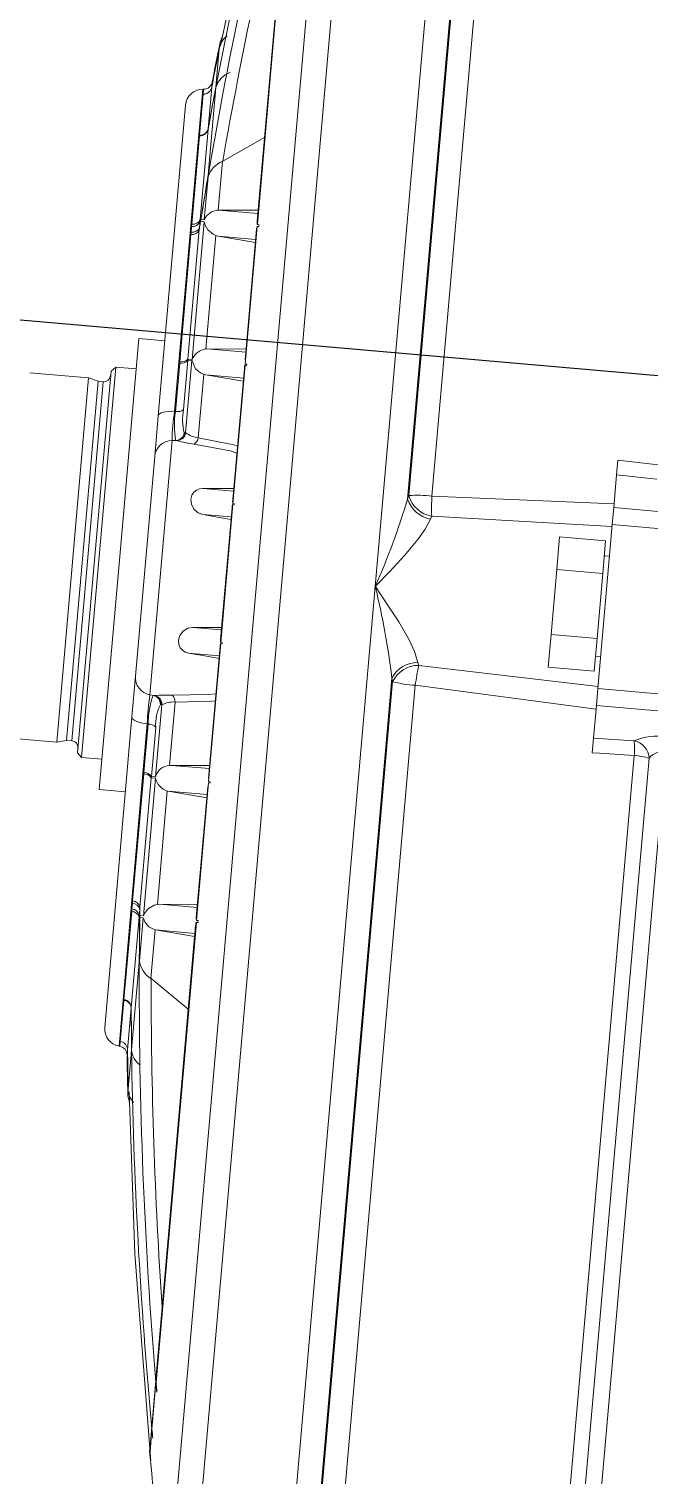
# Model space of a CAD drawing. Header units: inches. Extents: x 191440 to 383551, y 141411 to 284946.
# Drawn here: x 191674.195 to 191674.2954, y 141512.446 to 141512.6802 of the extents above; entities that cross this region are included whole.
import ezdxf

# ---------------------------------------------------------------- set-up
doc = ezdxf.new("R2010")
doc.units = ezdxf.units.IN
doc.header["$MEASUREMENT"] = 0
doc.layers.add('MOTOR', color=140, linetype='Continuous', lineweight=9)
doc.layers.add('Sanitary', color=6, linetype='Continuous')
doc.styles.add('ROMANS', font='romans', dxfattribs={"height": 1})
doc.dimstyles.new('osama', dxfattribs={"dimtxt": 50, "dimasz": 45, "dimexe": 0.18, "dimexo": 0.0625, "dimgap": 0.2, "dimtad": 0, "dimdec": 0, "dimzin": 0, "dimdsep": 46, "dimtxsty": 'ROMANS', "dimcen": 0, "dimse1": 1, "dimse2": 1, "dimclrd": 3, "dimclre": 3, "dimclrt": 5, "dimadec": 0, "dimazin": 0, "dimtfac": 0.6, "dimtdec": 0, "dimtmove": 2, "dimatfit": 3, "dimfxl": 1, "dimtolj": 1, "dimtzin": 0, "dimarcsym": 0})

msp = doc.modelspace()

# ---------------------------------------------------------------- linework, layer by layer
at = {"color": 6}
msp.add_line((191675.293957798, 141512.5367695037), (191671.4079882396, 141512.8767443805), dxfattribs=at)
msp.add_circle((191674.3114437442, 141512.576444506), 1.40625)
at = {"layer": 'MOTOR', "linetype": 'Continuous'}
for p, q in [((191674.2743540551, 141512.7658195529), (191674.2602433352, 141512.6045332859)), ((191674.2508634179, 141512.7612928929), (191674.2359829777, 141512.5912086827)), ((191674.2701807819, 141512.7625373352), (191674.2563132512, 141512.6040307349)), ((191674.2703792999, 141512.7630473275), (191674.2565159563, 141512.6045885846)), ((191674.265999713, 141512.7603671175), (191674.2510846752, 141512.5898874553)), ((191674.2465692304, 141512.7583396248), (191674.2319778242, 141512.5915590882)), ((191674.2383431128, 141512.7218822607), (191674.2319710696, 141512.6490494728)), ((191674.2385146316, 141512.7230079701), (191674.2319955322, 141512.6484943223)), ((191674.2252770466, 141512.670751604), (191674.2258212805, 141512.6769722268)), ((191674.2258220034, 141512.6769804887), (191674.225887315, 141512.6777270048)), ((191674.2231588642, 141512.6704201159), (191674.2185930394, 141512.6182324996)), ((191674.2232952438, 141512.6704201158), (191674.2231588642, 141512.6704201159)), ((191674.2232259585, 141512.6696281819), (191674.2232952438, 141512.6704201158)), ((191674.2246090384, 141512.6707499583), (191674.2240171981, 141512.6639851922)), ((191674.2240296197, 141512.6564934499), (191674.2252700565, 141512.670671707)), ((191674.2246103743, 141512.6707617963), (191674.2246084936, 141512.6707471309)), ((191674.2246803402, 141512.6715649412), (191674.2246098222, 141512.6707589159)), ((191674.2246098222, 141512.6707589159), (191674.2246103743, 141512.6707617963)), ((191674.2159480719, 141512.6175427485), (191674.2203489775, 141512.6678453291)), ((191674.2226435454, 141512.6629711694), (191674.2232249681, 141512.6696168609)), ((191674.2232249681, 141512.6696168609), (191674.2232259585, 141512.6696281819)), ((191674.2213826196, 141512.6485587216), (191674.2226338204, 141512.6628600125)), ((191674.2226338204, 141512.6628600125), (191674.2226435454, 141512.6629711694)), ((191674.2240093103, 141512.6638950338), (191674.2227328219, 141512.6493047044)), ((191674.2240221881, 141512.6640113314), (191674.2240044268, 141512.6638705857)), ((191674.2331547587, 141512.6625791014), (191674.2263804231, 141512.6587464512)), ((191674.2263216036, 141512.658713194), (191674.2256338579, 141512.650852225)), ((191674.2263804231, 141512.6587464512), (191674.2263216036, 141512.658713194)), ((191674.2233956128, 141512.6492467178), (191674.2240058625, 141512.6562219042)), ((191674.2214182466, 141512.6266453192), (191674.2233687931, 141512.648940167)), ((191674.2227038968, 141512.6489740899), (191674.2226197645, 141512.6480124532)), ((191674.2227232044, 141512.6492847774), (191674.2227134664, 141512.6489975007)), ((191674.2227134664, 141512.6489975007), (191674.2227791952, 141512.6489917501)), ((191674.2228284898, 141512.6492963346), (191674.2227328219, 141512.6493047044)), ((191674.2228016701, 141512.6489897838), (191674.2233687931, 141512.648940167)), ((191674.2233956128, 141512.6492467178), (191674.2228509654, 141512.6492943683)), ((191674.225689798, 141512.6508525703), (191674.2256338579, 141512.650852225)), ((191674.2321255678, 141512.6508153955), (191674.225689798, 141512.6508525703)), ((191674.2320799086, 141512.6502935081), (191674.225689798, 141512.6508525703)), ((191674.2194352655, 141512.626300362), (191674.2212344569, 141512.6468652143)), ((191674.2225901584, 141512.6476740534), (191674.2207554557, 141512.6267033061)), ((191674.2212344569, 141512.6468652143), (191674.221269324, 141512.6472637472)), ((191674.221269324, 141512.6472637472), (191674.2213485697, 141512.6481695292)), ((191674.2213485697, 141512.6481695292), (191674.2213826196, 141512.6485587216)), ((191674.2226341733, 141512.6480911764), (191674.2225763591, 141512.6476063272)), ((191674.2252723691, 141512.6467203891), (191674.2236664662, 141512.6283648351)), ((191674.2252723691, 141512.6467203891), (191674.2256525845, 141512.6466248961)), ((191674.2317125619, 141512.6460947168), (191674.2256525845, 141512.6466248961)), ((191674.2256525845, 141512.6466248961), (191674.2316698468, 141512.6456064809)), ((191674.2318583129, 141512.6477606574), (191674.2299989664, 141512.626508231)), ((191674.2319687125, 141512.6481877716), (191674.230018166, 141512.6258929237)), ((191674.2319687125, 141512.6481877716), (191674.2322186082, 141512.6481659085)), ((191674.2322675088, 141512.6484705275), (191674.2319955322, 141512.6484943223)), ((191674.2127948302, 141512.6300455087), (191674.2095989982, 141512.5935169817)), ((191674.2170096603, 141512.6296767589), (191674.2127948302, 141512.6300455087)), ((191674.2237926684, 141512.6283673932), (191674.2236664662, 141512.6283648351)), ((191674.2301582034, 141512.6283283174), (191674.2237926684, 141512.6283673932)), ((191674.2301132427, 141512.6278144146), (191674.2237926684, 141512.6283673932)), ((191674.2090630052, 141512.625417061), (191674.2035317576, 141512.5621946105)), ((191674.2090630052, 141512.625417061), (191674.2082990752, 141512.6247760477)), ((191674.2123646221, 141512.625128207), (191674.2090630052, 141512.625417061)), ((191674.2187293612, 141512.6182318393), (191674.219414804, 141512.6260664861)), ((191674.219414804, 141512.6260664861), (191674.2194352655, 141512.626300362)), ((191674.220738858, 141512.6265135927), (191674.2200404457, 141512.6185307047)), ((191674.2203780125, 141512.6147553889), (191674.2214021272, 141512.6264610735)), ((191674.2207522882, 141512.6266984713), (191674.2207420189, 141512.6265188252)), ((191674.2207420189, 141512.6265188252), (191674.2214021272, 141512.6264610733)), ((191674.2214182467, 141512.6266453194), (191674.2207554557, 141512.6267033061)), ((191674.2300020466, 141512.625708678), (191674.2280407831, 141512.6032913334)), ((191674.2300020466, 141512.6257086778), (191674.2302519423, 141512.6256868147)), ((191674.2302759975, 141512.6258703666), (191674.2300181661, 141512.6258929239)), ((191674.2046638003, 141512.6236783958), (191674.1951715879, 141512.6245088568)), ((191674.2046638003, 141512.6236783958), (191674.1995013024, 141512.5646707754)), ((191674.2061999213, 141512.6231192936), (191674.2011111734, 141512.564954639)), ((191674.2070153289, 141512.6230479546), (191674.201926581, 141512.5648833001)), ((191674.2082990752, 141512.6247760477), (191674.2028907441, 141512.5629585405)), ((191674.2061999213, 141512.6231192936), (191674.2046638003, 141512.6236783958)), ((191674.2070153289, 141512.6230479546), (191674.2061999213, 141512.6231192936)), ((191674.2233044774, 141512.6242272834), (191674.2224054814, 141512.6139517126)), ((191674.2233044774, 141512.6242272834), (191674.2236234029, 141512.624151272)), ((191674.2236234029, 141512.624151272), (191674.229702698, 141512.6231218669)), ((191674.2297458961, 141512.6236156233), (191674.2236234029, 141512.624151272)), ((191674.229880476, 141512.6251538791), (191674.2280287213, 141512.603988226)), ((191674.2153708545, 141512.6109451236), (191674.2159480719, 141512.6175427485)), ((191674.2185930394, 141512.6182324996), (191674.2187293612, 141512.6182318393)), ((191674.2201311924, 141512.6147680029), (191674.2202993823, 141512.6147680029)), ((191674.2202993823, 141512.6147680029), (191674.2203780125, 141512.6147553889)), ((191674.2181807412, 141512.6135199104), (191674.2145768932, 141512.5723277385)), ((191674.2189063204, 141512.6135199104), (191674.2181807412, 141512.6135199104)), ((191674.2189851638, 141512.613508075), (191674.2189063204, 141512.6135199104)), ((191674.212256802, 141512.5753513401), (191674.2153708545, 141512.6109451236)), ((191674.2901426815, 141512.6079719123), (191674.2903484058, 141512.6103233518)), ((191674.2896767305, 141512.6026460683), (191674.2901426815, 141512.6079719123)), ((191674.2966644725, 141512.6072398808), (191674.2901426815, 141512.6079719123)), ((191674.2281465769, 141512.6053353211), (191674.2231610376, 141512.6057714992)), ((191674.2563132512, 141512.6040307349), (191674.2565159563, 141512.6045885846)), ((191674.2602433352, 141512.6045332859), (191674.2897288827, 141512.6032421709)), ((191674.2279080605, 141512.6026090664), (191674.2260416557, 141512.5812759619)), ((191674.2280353807, 141512.6032295845), (191674.2260687149, 141512.580750491)), ((191674.2280353807, 141512.6032295845), (191674.2282852765, 141512.6032077215)), ((191674.2282915799, 141512.6032693916), (191674.2280407831, 141512.6032913334)), ((191674.2282852765, 141512.6032077215), (191674.2282915799, 141512.6032693916)), ((191674.2894392739, 141512.5999319262), (191674.2896767305, 141512.6026460683)), ((191674.2896767305, 141512.6026460683), (191674.3163706541, 141512.6003106526)), ((191674.2277792302, 141512.6011365298), (191674.2231446905, 141512.6015419995)), ((191674.2602153305, 141512.6012530082), (191674.2600225674, 141512.6008087933)), ((191674.2894098862, 141512.5995960238), (191674.2602153305, 141512.6012530082)), ((191674.2871123772, 141512.5733353764), (191674.2894392739, 141512.5999319262)), ((191674.3161331974, 141512.5975965105), (191674.2894392739, 141512.5999319262)), ((191674.2804479385, 141512.592631298), (191674.2809092171, 141512.5979037367)), ((191674.2809092171, 141512.5979037367), (191674.2883554168, 141512.5972522786)), ((191674.2878941381, 141512.59197984), (191674.2883554168, 141512.5972522786)), ((191674.2889887419, 141512.5947823227), (191674.2881457759, 141512.5948560726)), ((191674.2095989982, 141512.5935169817), (191674.2064031662, 141512.5569884547)), ((191674.2795253812, 141512.5820864206), (191674.2804479385, 141512.592631298)), ((191674.2804479385, 141512.592631298), (191674.2878941381, 141512.59197984)), ((191674.2319778242, 141512.5915590882), (191674.2173864179, 141512.4247785516)), ((191674.2359829777, 141512.5912086827), (191674.2211025374, 141512.4211244723)), ((191674.2869715809, 141512.5814349625), (191674.2878941381, 141512.59197984)), ((191674.2510846752, 141512.5898874553), (191674.2361696374, 141512.4194077931)), ((191674.226179911, 141512.5828562276), (191674.2215453713, 141512.5832616973)), ((191674.2790641026, 141512.5768139818), (191674.2795253812, 141512.5820864206)), ((191674.2795253812, 141512.5820864206), (191674.2869715809, 141512.5814349625)), ((191674.2865103023, 141512.5761625238), (191674.2869715809, 141512.5814349625)), ((191674.2258125644, 141512.5786574363), (191674.2208270251, 141512.5790936144)), ((191674.2259423482, 141512.5801408725), (191674.2240782723, 141512.5588343866)), ((191674.2260633126, 141512.580688742), (191674.2241020491, 141512.5582713977)), ((191674.2263141094, 141512.5806668001), (191674.2260633126, 141512.580688742)), ((191674.2260687149, 141512.580750491), (191674.2263186106, 141512.5807286279)), ((191674.2263141094, 141512.5806668001), (191674.2263186106, 141512.5807286279)), ((191674.2867199431, 141512.5785587298), (191674.2875629092, 141512.5784849799)), ((191674.2579903102, 141512.5775799883), (191674.2581030078, 141512.577109049)), ((191674.2581030078, 141512.577109049), (191674.2871417649, 141512.5736712787)), ((191674.2790641026, 141512.5768139818), (191674.2865103023, 141512.5761625238)), ((191674.2116795846, 141512.5687537153), (191674.212256802, 141512.5753513401)), ((191674.2537778627, 141512.5750511112), (191674.2399103321, 141512.4165445108)), ((191674.2538806186, 141512.574466537), (191674.2400172749, 141512.4160077941)), ((191674.2575609727, 141512.5738737431), (191674.2434502528, 141512.4125874762)), ((191674.2538806186, 141512.574466537), (191674.2537778627, 141512.5750511112)), ((191674.2868227684, 141512.5700251316), (191674.2575609727, 141512.5738737431)), ((191674.2152914492, 141512.572201743), (191674.2145768932, 141512.5723277385)), ((191674.2152914492, 141512.572201743), (191674.2153711499, 141512.5721997076)), ((191674.2868749206, 141512.5706212342), (191674.2871123772, 141512.5733353764)), ((191674.2871123772, 141512.5733353764), (191674.3138063008, 141512.5709999606)), ((191674.2155021297, 141512.5590237931), (191674.2165262444, 141512.5707294775)), ((191674.2164466183, 141512.5707307091), (191674.2162809836, 141512.570759915)), ((191674.2165262444, 141512.5707294775), (191674.2164466183, 141512.5707307091)), ((191674.2186624684, 141512.5711688779), (191674.2177634724, 141512.560893307)), ((191674.2864089696, 141512.5652953902), (191674.2868749206, 141512.5706212342)), ((191674.3135688441, 141512.5682858185), (191674.2868749206, 141512.5706212342)), ((191674.2072786791, 141512.5184511347), (191674.2116795846, 141512.5687537153)), ((191674.214164595, 141512.5676151493), (191674.2095987702, 141512.515427533)), ((191674.2136135177, 141512.5597574807), (191674.2142989605, 141512.5675921275)), ((191674.2142989605, 141512.5675921275), (191674.214164595, 141512.5676151493)), ((191674.2155382293, 141512.567070135), (191674.2148398171, 141512.5590872471)), ((191674.1900090901, 141512.5655012364), (191674.1995013024, 141512.5646707754)), ((191674.1995013024, 141512.5646707754), (191674.2011111734, 141512.564954639)), ((191674.2011111734, 141512.564954639), (191674.201926581, 141512.5648833001)), ((191674.2862032453, 141512.5629439506), (191674.2864089696, 141512.5652953902)), ((191674.2864089696, 141512.5652953902), (191674.2929587959, 141512.5648838034)), ((191674.2028907441, 141512.5629585405), (191674.2035317576, 141512.5621946105)), ((191674.2035317576, 141512.5621946105), (191674.2068333744, 141512.5619057564)), ((191674.2794045653, 141512.4071376179), (191674.2929981682, 141512.5625132103)), ((191674.2953991288, 141512.5620513244), (191674.2816611287, 141512.4050252653)), ((191674.2981074604, 141512.5631292487), (191674.2840708776, 141512.4026903727)), ((191674.2135930562, 141512.5595236048), (191674.2136135177, 141512.5597574807)), ((191674.2177634724, 141512.560893307), (191674.218090752, 141512.5609127828)), ((191674.218090752, 141512.5609127828), (191674.2242564433, 141512.5608708905)), ((191674.2242132452, 141512.560377134), (191674.218090752, 141512.5609127828)), ((191674.2117938648, 141512.5389587525), (191674.2135930562, 141512.5595236048)), ((191674.2148232193, 141512.5588975337), (191674.2129885167, 141512.5379267864)), ((191674.2135354638, 141512.5365446994), (191674.2154860102, 141512.558839547)), ((191674.2148420214, 141512.5590815451), (191674.2148209395, 141512.558902845)), ((191674.2154860102, 141512.558839547), (191674.2148232193, 141512.5588975337)), ((191674.2148420214, 141512.5590815451), (191674.2155021297, 141512.5590237931)), ((191674.223955547, 141512.5574316304), (191674.2221034106, 141512.5362616151)), ((191674.2240859296, 141512.5580871516), (191674.2221353832, 141512.535792304)), ((191674.224343761, 141512.5580645942), (191674.2240859296, 141512.5580871516)), ((191674.2241020491, 141512.5582713977), (191674.2243519448, 141512.5582495347)), ((191674.2064031662, 141512.5569884547), (191674.2106179963, 141512.5566197049)), ((191674.2174014835, 141512.5567557554), (191674.2157955806, 141512.5384002013)), ((191674.2175253242, 141512.5567313214), (191674.2174014835, 141512.5567557554)), ((191674.2238009378, 141512.5556644399), (191674.2175253242, 141512.5567313214)), ((191674.2238458985, 141512.5561783428), (191674.2175253242, 141512.5567313214)), ((191674.2117589977, 141512.5385602196), (191674.2117938648, 141512.5389587525)), ((191674.2103945012, 141512.5229639543), (191674.2116457021, 141512.5372652451)), ((191674.2128458532, 141512.5362961353), (191674.2115693648, 141512.521705806)), ((191674.2116457021, 141512.5372652451), (191674.211679752, 141512.5376544376)), ((191674.211679752, 141512.5376544376), (191674.2117589977, 141512.5385602196)), ((191674.2128801372, 141512.5366020331), (191674.2128398422, 141512.5363174297)), ((191674.2129415212, 141512.5362877655), (191674.2128458532, 141512.5362961353)), ((191674.2129589105, 141512.5375883865), (191674.2128747782, 141512.5366267499)), ((191674.2128801372, 141512.5366020331), (191674.2129458659, 141512.5365962825)), ((191674.2129866875, 141512.5379958799), (191674.2129594303, 141512.5375083573)), ((191674.2135086441, 141512.5362381487), (191674.2129639967, 141512.5362857991)), ((191674.2129683409, 141512.5365943162), (191674.2135354638, 141512.5365446994)), ((191674.2157955806, 141512.5384002013), (191674.2161866019, 141512.5384282199)), ((191674.2161866019, 141512.5384282199), (191674.2222892944, 141512.5383862765)), ((191674.2222465793, 141512.5378980405), (191674.2161866019, 141512.5384282199)), ((191674.2128983944, 141512.5292629622), (191674.2135086441, 141512.5362381487)), ((191674.2154340919, 141512.5342683655), (191674.2147463462, 141512.5264073964)), ((191674.2154891221, 141512.5342583115), (191674.2154340919, 141512.5342683655)), ((191674.2218335735, 141512.5331773619), (191674.2154891221, 141512.5342583115)), ((191674.2218792327, 141512.5336992492), (191674.2154891221, 141512.5342583115)), ((191674.2221085635, 141512.5354857532), (191674.215589464, 141512.4609721054)), ((191674.221990337, 141512.5349691776), (191674.21561166, 141512.4620605655)), ((191674.2223805401, 141512.5354619584), (191674.2221085635, 141512.5354857532)), ((191674.2221353832, 141512.535792304), (191674.2223852789, 141512.5357704409)), ((191674.2116342004, 141512.5148131593), (191674.2128746372, 141512.5289914165)), ((191674.2147984971, 141512.5263644306), (191674.2147463462, 141512.5264073964)), ((191674.2208043826, 141512.521413656), (191674.2147984971, 141512.5263644306)), ((191674.2098033536, 141512.5162071059), (191674.2103847763, 141512.5228527973)), ((191674.2103847763, 141512.5228527973), (191674.2103945012, 141512.5229639543)), ((191674.2115614769, 141512.5216156476), (191674.2109696366, 141512.5148508815)), ((191674.2115688008, 141512.5217307307), (191674.2115618521, 141512.521589039)), ((191674.2095987702, 141512.515427533), (191674.2097330779, 141512.5154038509)), ((191674.2097330779, 141512.5154038509), (191674.2098023632, 141512.5161957849)), ((191674.2098023632, 141512.5161957849), (191674.2098033536, 141512.5162071059)), ((191674.2109688529, 141512.5148419239), (191674.2108983348, 141512.5140358985)), ((191674.2109688964, 141512.5148389914), (191674.2109688529, 141512.5148419239)), ((191674.210969591, 141512.5148537605), (191674.2109688964, 141512.5148389914)), ((191674.2109696366, 141512.5148508815), (191674.210969591, 141512.5148537605)), ((191674.2110829764, 141512.5085126396), (191674.2116272104, 141512.5147332625)), ((191674.2110169418, 141512.5077578616), (191674.2110822535, 141512.5085043776)), ((191674.2155779346, 141512.4608403237), (191674.2149264135, 141512.4533934032)), ((191674.2155422357, 141512.4612670427), (191674.2149383835, 141512.4543649805)), ((191674.2157019423, 141512.4593795541), (191674.2157243606, 141512.4593814787)), ((191674.2148847896, 141512.4537523992), (191674.214607806, 141512.450586462)), ((191674.2149224818, 141512.4533484636), (191674.2146081229, 141512.449755325)), ((191674.2150532242, 141512.4519646716), (191674.2150612879, 141512.4519654407)), ((191674.2146076949, 141512.4497504323), (191674.2145689046, 141512.4493070578)), ((191674.214741423, 141512.4484007684), (191674.2147423314, 141512.4484007722))]:
    msp.add_line(p, q, dxfattribs=at)
at = {"layer": 'MOTOR', "linetype": 'Continuous', "flags": 128}
for points in [[(191674.2394000787, 141512.7337440092), (191674.2314939482, 141512.7031106869), (191674.2260388472, 141512.6774411299)], [(191674.2240044268, 141512.6638705857), (191674.2240082241, 141512.6638891677), (191674.2240093103, 141512.6638950339)], [(191674.2240171981, 141512.6639851922), (191674.2240210058, 141512.6640048861), (191674.2240221881, 141512.6640113313)], [(191674.2227791952, 141512.6489917501), (191674.2228077387, 141512.6491363894), (191674.2228095192, 141512.649143958)], [(191674.2228095192, 141512.649143958), (191674.2228088591, 141512.64913625), (191674.2228016701, 141512.6489897838)], [(191674.2228095192, 141512.649143958), (191674.2228102075, 141512.6491516615), (191674.2228284898, 141512.6492963346)], [(191674.2228509654, 141512.6492943683), (191674.2228113276, 141512.6491515221), (191674.2228095192, 141512.649143958)], [(191674.2252723691, 141512.6467203891), (191674.2248105691, 141512.6469255894), (191674.2239843297, 141512.647619563), (191674.2235273627, 141512.6484034523), (191674.2234056189, 141512.6488161713), (191674.2233779698, 141512.6489280532), (191674.2233687931, 141512.648940167)], [(191674.2233956128, 141512.6492467178), (191674.2234117512, 141512.649265747), (191674.2234514328, 141512.649356347), (191674.2237523621, 141512.6498918643), (191674.2245417161, 141512.6505688011), (191674.2254799755, 141512.6508445345), (191674.2256338579, 141512.650852225)], [(191674.2319831717, 141512.6489896303), (191674.2319625006, 141512.6489466455), (191674.2319541604, 141512.6486765792), (191674.2319715817, 141512.6485356227), (191674.2319924095, 141512.6484950804), (191674.2319955322, 141512.6484943223)], [(191674.2319687125, 141512.6481877716), (191674.2319598409, 141512.6481848637), (191674.2319346979, 141512.6481432315), (191674.2318703268, 141512.6478704579), (191674.231888872, 141512.6477258956)], [(191674.2322186082, 141512.6481659085), (191674.2322375814, 141512.6483191095), (191674.2322675088, 141512.6484705275)], [(191674.2207420189, 141512.6265188252), (191674.2207397347, 141512.6265159613), (191674.220738858, 141512.6265135927)], [(191674.2207554557, 141512.6267033061), (191674.220753175, 141512.6267005962), (191674.2207522882, 141512.6266984713)], [(191674.2233044774, 141512.6242272834), (191674.2227615227, 141512.6244653595), (191674.2219788733, 141512.6251385759), (191674.2214115763, 141512.6264389236), (191674.2214028066, 141512.6264609088), (191674.2214021272, 141512.6264610735)], [(191674.2300020466, 141512.625708678), (191674.2299970617, 141512.6257072134), (191674.2299825395, 141512.6256860161), (191674.2299324143, 141512.6255235005), (191674.2299152341, 141512.6251021029)], [(191674.2300809194, 141512.6264597382), (191674.2299985653, 141512.625936696), (191674.2300116022, 141512.6258973984), (191674.230018166, 141512.6258929237)], [(191674.2302519423, 141512.625686815), (191674.2302619946, 141512.6257788525), (191674.2302759974, 141512.6258703664)], [(191674.2185930394, 141512.6182324996), (191674.2180784607, 141512.6182468668), (191674.217587182, 141512.6182286602), (191674.2171360494, 141512.6181785041), (191674.2167405319, 141512.6180981182), (191674.2164141921, 141512.6179902591), (191674.2161682201, 141512.6178586252), (191674.2160110502, 141512.6177077302), (191674.2159480719, 141512.6175427485)], [(191674.2224054814, 141512.6139517126), (191674.2281717464, 141512.61280838), (191674.2287828036, 141512.6126074257)], [(191674.228683951, 141512.6114775359), (191674.2275599992, 141512.6118308155), (191674.2217322489, 141512.6129370658)], [(191674.2903484058, 141512.6103233518), (191674.2959315167, 141512.6096997856), (191674.2971148958, 141512.6095676223)], [(191674.2231610376, 141512.6057714992), (191674.2226116815, 141512.6056979058), (191674.2221215963, 141512.6054851621), (191674.2217225766, 141512.605155676), (191674.2214019518, 141512.6046723593), (191674.2212261284, 141512.6040100635), (191674.2213043947, 141512.6032056173), (191674.2217127839, 141512.602408039), (191674.2223940261, 141512.6018157627), (191674.2231446905, 141512.6015419995)], [(191674.2281843963, 141512.6057675987), (191674.2279428551, 141512.6057677872), (191674.2255519349, 141512.6057696465), (191674.2231610376, 141512.6057714992)], [(191674.2231446905, 141512.6015419995), (191674.2255238229, 141512.6011271872), (191674.2277445363, 141512.600739976)], [(191674.2600225674, 141512.6008087933), (191674.2591414308, 141512.5991572084), (191674.257964424, 141512.597481863), (191674.2558121039, 141512.5948952587), (191674.2534271237, 141512.592317318), (191674.2511051901, 141512.5899085815), (191674.2510846752, 141512.5898874553)], [(191674.2510846752, 141512.5898874553), (191674.2511012099, 141512.5898630876), (191674.2529695954, 141512.5870877457), (191674.2548706877, 141512.5841348223), (191674.2565411501, 141512.5812137678), (191674.2574093549, 141512.5793594896), (191674.2579903102, 141512.5775799883)], [(191674.2208270251, 141512.5790936144), (191674.2202987943, 141512.5792614845), (191674.2198530972, 141512.5795560986), (191674.2195173542, 141512.5799498681), (191674.2192855274, 141512.5804815181), (191674.2192273816, 141512.5811642834), (191674.2194441496, 141512.5819429176), (191674.2199848323, 141512.5826574628), (191674.2207585727, 141512.5831224446), (191674.2215453713, 141512.5832616973)], [(191674.2215453713, 141512.5832616973), (191674.2239603907, 141512.5832570756), (191674.226214605, 141512.5832527814)], [(191674.225774745, 141512.5782251586), (191674.2255368406, 141512.5782669162), (191674.223181921, 141512.5786802642), (191674.2208270251, 141512.5790936144)], [(191674.2181756553, 141512.5722850155), (191674.224046292, 141512.5723583632), (191674.2252754569, 141512.5725182696)], [(191674.2251760059, 141512.5713815394), (191674.2246036405, 141512.5712986073), (191674.2186624684, 141512.5711688779)], [(191674.2116795846, 141512.5687537153), (191674.2117129573, 141512.5685803039), (191674.2118415368, 141512.5684044091), (191674.212060914, 141512.5682320625), (191674.2123635664, 141512.5680691736), (191674.2127391162, 141512.5679213282), (191674.2131746857, 141512.5677935956), (191674.2136553391, 141512.567690356), (191674.214164595, 141512.5676151493)], [(191674.2929981682, 141512.5625132103), (191674.2873915923, 141512.5628686244), (191674.2862032453, 141512.5629439506)], [(191674.2148209395, 141512.558902845), (191674.2148226721, 141512.5588978279), (191674.2148232193, 141512.5588975339)], [(191674.2148398171, 141512.5590872471), (191674.214841431, 141512.5590818668), (191674.2148420213, 141512.5590815449)], [(191674.2240486586, 141512.5574829456), (191674.2240590257, 141512.5580474481), (191674.2240786886, 141512.5580838849), (191674.2240859296, 141512.5580871516)], [(191674.2241020491, 141512.5582713977), (191674.2240973942, 141512.5582737055), (191674.2240867736, 141512.5582971024), (191674.2240656304, 141512.5584658532), (191674.2241220607, 141512.5588851294)], [(191674.224343761, 141512.5580645944), (191674.2243458622, 141512.5581571496), (191674.2243519448, 141512.5582495344)], [(191674.2129492987, 141512.5364411213), (191674.2129486387, 141512.5364334153), (191674.2129415212, 141512.5362877655)], [(191674.2129458659, 141512.5365962825), (191674.2129488594, 141512.5364488841), (191674.2129492987, 141512.5364411213)], [(191674.2129492987, 141512.5364411213), (191674.2129499871, 141512.5364488268), (191674.2129683409, 141512.5365943162)], [(191674.2129639967, 141512.5362857991), (191674.2129497661, 141512.5364333581), (191674.2129492987, 141512.5364411213)], [(191674.2157955806, 141512.5384002013), (191674.2152873846, 141512.5382720359), (191674.2143469836, 141512.5377175281), (191674.2138184965, 141512.5371005496), (191674.2136008943, 141512.5366786759), (191674.2135490077, 141512.5365591105), (191674.2135354638, 141512.5365446994)], [(191674.2221353832, 141512.535792304), (191674.2221271514, 141512.5357967081), (191674.2221096197, 141512.5358420739), (191674.2220935932, 141512.5361218814), (191674.2221554958, 141512.5363205019)], [(191674.2135086441, 141512.5362381487), (191674.2135212329, 141512.5362166061), (191674.2135445792, 141512.5361204918), (191674.2137479451, 141512.5355408544), (191674.2144077581, 141512.534737132), (191674.2152838827, 141512.5343026606), (191674.2154340919, 141512.5342683655)], [(191674.2220424616, 141512.5350104257), (191674.2220366506, 141512.5353155158), (191674.2220781446, 141512.5354499955), (191674.2221055866, 141512.5354855956), (191674.2221085635, 141512.5354857532)], [(191674.2223805401, 141512.5354619584), (191674.2223773608, 141512.5356162727), (191674.2223852789, 141512.5357704409)], [(191674.2115618521, 141512.521589039), (191674.2115616142, 141512.5216095643), (191674.2115614769, 141512.5216156476)], [(191674.2115693648, 141512.521705806), (191674.2115690166, 141512.5217251851), (191674.2115688008, 141512.5217307307)], [(191674.2112158136, 141512.5080130802), (191674.2121305675, 141512.481786233), (191674.2145971655, 141512.4502454145)]]:
    msp.add_lwpolyline(points, dxfattribs=at)
at = {"layer": 'MOTOR', "linetype": 'Continuous'}
for centre, radius, start, end in [((191674.9864833959, 141512.5255484041), 0.7749316586863358, 164.6620528786638, 169.2003396254366), ((191674.9864833959, 141512.5255484041), 0.7736164204269919, 165.2127290608247, 170.2549981247019), ((191674.9864833959, 141512.5255484041), 0.7716853303499077, 166.1052187940689, 170.0605881050102), ((191674.9864833959, 141512.5255484041), 0.7755875372561485, 168.7413981144019, 169.2097058096933), ((191674.9864833959, 141512.5255484041), 0.7755884414265066, 168.7407891758756, 169.2088282143435), ((191674.9864833959, 141512.5255484041), 0.775670500167051, 168.685766239745, 169.1495845102181), ((191674.2291111599, 141512.676385044), 0.003341869274245499, 127.0650508175127, 169.8803193095766), ((191674.2298786457, 141512.6762566962), 0.004120706623757394, 154.2241557243162, 169.8836481248376), ((191674.2300360209, 141512.6768969398), 0.004230930000911529, 151.9532041938818, 168.685766239745), ((191674.2288461587, 141512.6696304337), 0.00372461502495976, 109.819501273112, 163.7657344109122), ((191674.2231588642, 141512.6675994958), 0.002820620000607457, 89.99999996967186, 174.9999999999193), ((191674.223230021, 141512.6710225743), 0.00140572249157906, 269.7940470751669, 348.7001060664547), ((191674.2232336616, 141512.6710309512), 0.001402790416932868, 269.6853712380952, 348.818102522141), ((191674.2232952438, 141512.6718304259), 0.001410310000304208, 269.9999999696719, 349.1495845102181), ((191674.9864833959, 141512.5255484041), 0.7749235583451437, 169.2062393309375, 169.7158874146392), ((191674.9864833959, 141512.5255484041), 0.774931658696055, 169.2003396254366, 169.7072569021622), ((191674.222679245, 141512.6642331449), 0.001373883561714099, 268.1052910381281, 344.6987726545323), ((191674.222710739, 141512.6643175705), 0.00134807664135696, 267.1429606809707, 345.726109723085), ((191674.2277927159, 141512.6550238176), 0.003971859730577618, 111.7392857565984, 162.4436436035317), ((191674.9864833959, 141512.5255484041), 0.773616420427924, 170.2549981247019, 170.7954069456372), ((191674.9864833959, 141512.5255484041), 0.7735939197145407, 170.2751176325874, 170.7952843861192), ((191674.2214827422, 141512.6494873504), 0.001324633893506475, 264.1865238206586, 337.2026149559911), ((191674.221545401, 141512.6498588147), 0.001310244162268792, 262.8632785520271, 334.0163412312431), ((191674.9864833959, 141512.5255484041), 0.7735939197145418, 170.8181368150787, 170.9168367153158), ((191674.9864833959, 141512.5255484041), 0.7736164204279252, 170.8182586992525, 170.8858164080146), ((191674.2227422482, 141512.6489720743), 3.840429295643977e-05, 138.5420524574458, 176.991579091774), ((191674.2227597446, 141512.6492794263), 3.692986310560876e-05, 136.8044598436374, 171.6686316790752), ((191674.2213652793, 141512.6482137592), 0.001354875567637946, 264.4590738324589, 333.3633841831419), ((191674.2214490857, 141512.6485317585), 0.001280690050118246, 261.9311415938142, 336.0782477023023), ((191674.2219902161, 141512.6477610238), 0.000606213360401686, 345.2154505425977, 351.7515978048293), ((191674.2213710755, 141512.6482816824), 0.001277383526073523, 347.8327459798772, 351.4230402417224), ((191674.2240976396, 141512.6254715873), 0.002925199684014796, 98.47626166164387, 156.3437508794127), ((191674.2196679305, 141512.6275009502), 0.001456626397638953, 259.9925695557388, 317.325029950772), ((191674.2197242667, 141512.6277218276), 0.001450546831298747, 258.5077106433378, 315.1303032070386), ((191674.2071136622, 141512.6241719093), 0.001128248000242999, 265.0000000000231, 354.9999999999192), ((191674.2190740793, 141512.6197448179), 0.001551752212850736, 257.1647952515837, 308.5178374873692), ((191674.2284897705, 141512.6168520353), 0.008614465711627314, 168.7630842016523, 194.0000308251534), ((191674.2494470664, 141512.6131587917), 0.03126841053005476, 170.6617233418561, 179.3382766580898), ((191674.2342017314, 141512.6159036585), 0.0156465544464921, 171.442707134685, 188.7631206577107), ((191674.2187345834, 141512.6149253514), 0.001405444774940939, 270.1321372353972, 353.5718962002526), ((191674.218902948, 141512.6149251556), 0.001405249260639494, 270.1375008553545, 353.5790327520128), ((191674.2189764072, 141512.6149191924), 0.00141114466765523, 270.35554228704, 353.3341644908221), ((191674.2231725633, 141512.618846093), 0.004954126999722125, 235.6611949055084, 261.0926600143668), ((191674.2210086366, 141512.6141478659), 0.001410550121096157, 300.8638703441022, 352.0064517517744), ((191674.2181807412, 141512.6106992904), 0.002820620000607418, 89.99999996967186, 174.9999999999193), ((191674.2244321539, 141512.6328196431), 0.02006505333734946, 254.2484482583224, 262.2669623909048), ((191674.2581030566, 141512.585917607), 0.01873831082715898, 83.44139690293987, 94.85866776252921), ((191674.2610592394, 141512.605908172), 0.004731039200232918, 196.1958315716184, 259.7247587683071), ((191674.300916041, 141512.6025457939), 0.04072123680865371, 177.2024384280298, 181.8192868061674), ((191674.2287681637, 141512.6028157259), 0.000841575767546919, 150.5432550488555, 195.8228431880958), ((191674.2289993827, 141512.6036254335), 0.001015153234431163, 160.4401415335104, 199.2149421237335), ((191674.1303042017, 141512.6425764424), 0.1317727291044845, 336.4313590634806, 342.9913199689558), ((191674.2608411384, 141512.6054973654), 0.00475949230804551, 197.9476865848259, 260.0966289979024), ((191674.1229897819, 141512.5589722414), 0.1317727290737193, 7.008680031054745, 13.56864093647237), ((191674.2267308301, 141512.5809956967), 0.0007060611190196401, 156.8683957799097, 200.3214563088191), ((191674.2269741387, 141512.5802094762), 0.001029222975577268, 152.2471939228422, 183.5283757071887), ((191674.2579822834, 141512.5728205028), 0.00475949230804549, 89.90337100204519, 152.0523134150867), ((191674.258125735, 141512.5723780644), 0.004731039200232269, 90.27524123171662, 153.8041684283108), ((191674.2979608932, 141512.5687682994), 0.04072123680829372, 168.180713193786, 172.79756157201), ((191674.2150666887, 141512.5751055069), 0.002820620000607418, 174.9999999999193, 260.0000000302965), ((191674.2586857885, 141512.5925782635), 0.0187383108271578, 255.1413322374574, 266.5586030969876), ((191674.2684516328, 141512.5652399792), 0.05433897222940256, 172.5052110304451, 177.4947889696285), ((191674.2273905139, 141512.5676525544), 0.01309169286731093, 159.5297131510373, 180.2644589494985), ((191674.214878269, 141512.5708474756), 0.001405444774941207, 356.4281037998526, 79.86786276457639), ((191674.2150441098, 141512.5708184322), 0.001405249260639454, 356.4209672481059, 79.86249914463858), ((191674.2173754636, 141512.5524495453), 0.01985160404593352, 87.68985752153232, 95.79473181567657), ((191674.2151174883, 141512.5708115487), 0.00141114466765523, 356.665835509191, 79.64445771293695), ((191674.2172527831, 141512.5712182641), 0.001410550121096142, 357.9935482482315, 49.13612965582756), ((191674.2227728033, 141512.5675334606), 0.007249395243774719, 153.5724821044909, 183.6644027515463), ((191674.2184803941, 141512.5666415459), 0.004530991784541985, 87.69699491659888, 115.5491502035996), ((191674.2143757155, 141512.5660422748), 0.001551752212837145, 41.48216251266052, 92.83520474847639), ((191674.2018282478, 141512.5637593455), 0.001128248000243039, 354.9999999999192, 85.00000000002309), ((191674.2966867629, 141512.5559887288), 0.009644692335759972, 80.72399573074745, 112.7387835415038), ((191674.2816602541, 141512.5635105269), 0.01138169296377354, 354.9730322577334, 6.929999222014158), ((191674.292417251, 141512.5619497549), 0.002983607149684807, 1.950870291761775, 79.54246308038822), ((191674.2924758275, 141512.5533267541), 0.009201294330158915, 71.4757832799013, 86.745673716892), ((191674.297668555, 141512.5602906554), 0.002872324929299182, 81.21048685268728, 142.1949293526401), ((191674.2136137066, 141512.5583008543), 0.001456626397546248, 32.67497004937354, 90.00743044427858), ((191674.2178751788, 141512.5584557841), 0.002440081242275385, 92.62390594321013, 166.5390347121001), ((191674.213630832, 141512.55807355), 0.001450546831367134, 34.86969679288885, 91.49228935660342), ((191674.2183285222, 141512.5595301838), 0.002925210010057228, 193.6563659741078, 251.5236282864175), ((191674.2116885273, 141512.537607978), 0.00135487556756005, 16.63661581694895, 85.54092616752156), ((191674.2115802517, 141512.5359566367), 0.001310244162162955, 15.98365876874383, 87.13672144803003), ((191674.2115830489, 141512.5363333382), 0.001324633893437255, 12.797385044104, 85.81347617934404), ((191674.2117158405, 141512.5372802569), 0.001280690050080098, 13.92175229765092, 88.0688584061774), ((191674.2128694268, 141512.5363142854), 2.975129181787464e-05, 173.9332000516229, 217.5937279348267), ((191674.2129063087, 141512.5366206468), 3.211572487906845e-05, 169.0451306050582, 215.4212237729201), ((191674.9864833959, 141512.5255484041), 0.773616420427925, 179.2045930545067, 179.7450018753991), ((191674.9864833959, 141512.5255484041), 0.7735939197145418, 179.2047156138902, 179.7248823675139), ((191674.9864833959, 141512.5255484041), 0.7736164204279252, 179.1141835918125, 179.1817413008307), ((191674.2117825063, 141512.53754073), 0.001177369169058596, 358.4244095374642, 2.319802741384357), ((191674.9864833959, 141512.5255484041), 0.7735939197145418, 179.083163284759, 179.1818631848592), ((191674.2124364685, 141512.5379467426), 0.0005524087974538003, 357.9296952370833, 5.103258278585876), ((191674.2168357625, 141512.529785267), 0.003971859753272465, 187.5563567555302, 238.2607142434952), ((191674.9864833959, 141512.5255484041), 0.7736164204269922, 179.7504222525147, 184.7873083325393), ((191674.9864833959, 141512.5255484041), 0.7716853303499077, 179.9394118950027, 183.8947812060074), ((191674.210217149, 141512.5215151832), 0.001348076641337634, 4.273890276922153, 82.85703931908745), ((191674.2102007938, 141512.5216037949), 0.001373883561764593, 5.301227345520274, 81.89470896186205), ((191674.9864833959, 141512.5255484041), 0.7749316586960547, 180.2927430979291, 180.7996603744804), ((191674.9864833959, 141512.5255484041), 0.7749235583451437, 180.2841125853555, 180.793760669074), ((191674.2100885658, 141512.5182053015), 0.002820620000607457, 174.9999999999193, 260.0000000302965), ((191674.2094881802, 141512.5140149667), 0.001410310000304125, 0.850415489814422, 80.00000003029648), ((191674.2095663609, 141512.5148129892), 0.001402790416903106, 1.181897478014035, 80.31462876185034), ((191674.2095642303, 141512.514821871), 0.001405722491617145, 1.299893933509061, 80.20595292477182), ((191674.9864833959, 141512.5255484041), 0.775670500167051, 180.8504154898144, 181.314233760278), ((191674.9864833959, 141512.5255484041), 0.7755884414265066, 180.7911717855912, 181.2592108240015), ((191674.9864833959, 141512.5255484041), 0.7755875372561485, 180.7902941902963, 181.258601885549), ((191674.9864833959, 141512.5255484041), 0.7749316586863362, 180.7996603744804, 180.801198022869), ((191674.9864833959, 141512.5255484041), 0.7749316586863362, 180.801198022869, 180.8103179926365), ((191674.9864833959, 141512.5255484041), 0.7749316586863362, 180.8103179926365, 185.3399656025246), ((191674.2147576388, 141512.514968196), 0.00312728369700233, 182.8416342671407, 236.6728876453335), ((191674.2152029517, 141512.5085127457), 0.00412070662396846, 180.116351875151, 195.7758442756902), ((191674.2144228856, 141512.5085168992), 0.003339911890248622, 180.073073320581, 222.5521832090845), ((191674.2152467589, 141512.5078549009), 0.004230930000911527, 181.314233760278, 199.2845636597905), ((191674.2196353908, 141512.4613041165), 0.004059526457018374, 167.5367074563483, 184.6912142183555), ((191674.9864833959, 141512.5255484041), 0.7736164204269919, 184.7873083325393, 184.7980323621362), ((191674.9864833959, 141512.5255484041), 0.773616420427925, 184.7980323621362, 184.9066095080045), ((191674.9864833959, 141512.5255484041), 0.7735939197145418, 184.7883777698952, 184.9066095080045), ((191674.2180652556, 141512.4536792036), 0.003151826704977716, 163.3236118984218, 185.2025940747147), ((191674.9864833959, 141512.5255484041), 0.7749316586863362, 185.3399656025246, 185.3459685177596), ((191674.9864833959, 141512.5255484041), 0.7749316586960547, 185.3459685177596, 185.4487369828641), ((191674.9864833959, 141512.5255484041), 0.7749235583451438, 185.3426873622491, 185.4487369828641), ((191674.2187793473, 141512.4497229196), 0.004230930000911186, 174.9999999999193, 185.6407609331906), ((191674.2188148697, 141512.4501518588), 0.004225394358870566, 173.7249042048212, 185.3848684262797), ((191674.2168716157, 141512.4500313987), 0.002281289005113546, 167.7637518774769, 187.0745816968458), ((191674.9864833959, 141512.5255484041), 0.7755884414265066, 185.6084474161364, 185.7086407037747), ((191674.9864833959, 141512.5255484041), 0.7755875372561485, 185.6080907977415, 185.7086471486272), ((191674.9864833959, 141512.5255484041), 0.7756705001670507, 185.6407609331906, 187.4645776895233)]:
    msp.add_arc(centre, radius, start, end, dxfattribs=at)

# ---------------------------------------------------------------- leaders
at = {"layer": 'Sanitary', "ltscale": 0.5}
msp.add_leader([(191653.4749034721, 141520.5847399896), (191653.7945097446, 141519.5163850375), (191654.257737056, 141519.4758578992)], dimstyle='osama', override={"dimasz": 100, "dimgap": 0.09}, dxfattribs=at)

doc.saveas('drawing.dxf')
